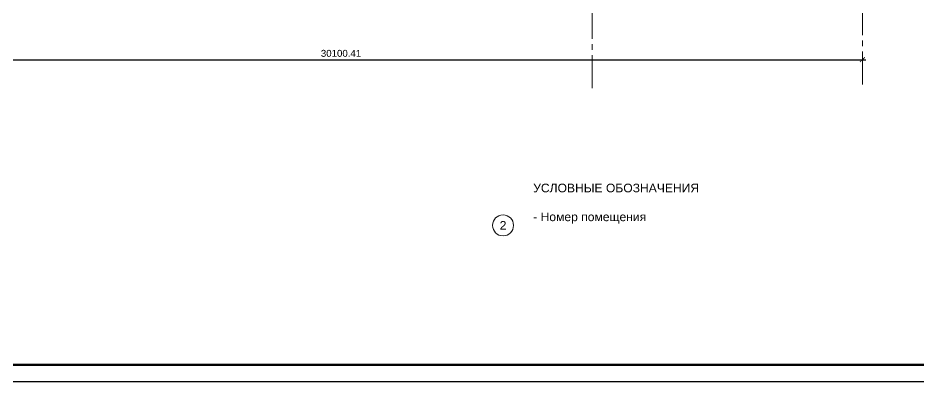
# Model space of a CAD drawing. Header units: millimetres. Extents: x 19315 to 19945, y -11469 to -10873.
# Drawn here: x 19466.2 to 19726.2, y -11169.6 to -11064.4 of the extents above; entities that cross this region are included whole.
import ezdxf
from ezdxf.enums import TextEntityAlignment as Align

# ---------------------------------------------------------------- set-up
doc = ezdxf.new("R2010")
doc.units = ezdxf.units.MM
for name, pattern in [('CENTER2', [28.575, 19.05, -3.175, 3.175, -3.175]), ('CONTINOUS', [0]), ('ОСЕВАЯ', [2, 1.25, -0.25, 0.25, -0.25])]:
    doc.linetypes.add(name, pattern=pattern)
doc.layers.add('0_FORMAT', color=7, linetype='Continuous')
doc.layers.add('Оси', color=7, linetype='ОСЕВАЯ', lineweight=0)
doc.layers.add('Экспликация', color=255, linetype='Continuous', lineweight=15)
doc.styles.add('1', font='arial.ttf')
doc.styles.add('1- arial', font='arial.ttf')
doc.styles.add('Arial-прямой', font='arial.ttf')
doc.styles.add('Romans_0.7', font='romans.shx', dxfattribs={"width": 0.7, "height": 300})
doc.dimstyles.new('zhu m100', dxfattribs={"dimtxt": 2, "dimasz": 1.4, "dimexe": 1, "dimexo": 1, "dimgap": 0.8, "dimtad": 1, "dimlfac": 100, "dimzin": 12, "dimdsep": 46, "dimtxsty": '1', "dimblk": 'ARCHTICK', "dimcen": 0.09, "dimdle": 1, "dimclrd": 7, "dimclre": 7, "dimclrt": 7, "dimazin": 3, "dimtfac": 1, "dimtmove": 1, "dimatfit": 3, "dimfxl": 1, "dimtolj": 1, "dimtzin": 0, "dimarcsym": 0})

# ---------------------------------------------------------------- blocks, each defined once
blk = doc.blocks.new('_ArchTick')
at = {"color": 0, "linetype": 'ByBlock', "const_width": 0.15}
blk.add_lwpolyline([(-0.5, -0.5), (0.5, 0.5)], dxfattribs=at)
blk = doc.blocks.new('*D14')
at = {"layer": 'Defpoints', "color": 0, "linetype": 'CONTINOUS', "ltscale": 0.5, "transparency": 16777216}
for p in [(19408.93, -11076.48), (19709.94, -11076.48), (19709.94, -11076.48)]:
    blk.add_point(p, dxfattribs=at)
at = {"layer": 'Оси', "color": 7, "linetype": 'CONTINOUS', "lineweight": -2, "ltscale": 0.5, "transparency": 16777216}
blk.add_line((19407.93, -11076.48), (19710.94, -11076.48), dxfattribs=at)
at = {"layer": 'Оси', "color": 7, "linetype": 'CONTINOUS', "lineweight": -2, "ltscale": 0.5, "transparency": 16777216, "xscale": 1.4, "yscale": 1.4, "zscale": 1.4, "rotation": 180}
blk.add_blockref('_ArchTick', (19408.93, -11076.48), dxfattribs=at)
at = {"layer": 'Оси', "color": 7, "linetype": 'CONTINOUS', "lineweight": -2, "ltscale": 0.5, "transparency": 16777216, "xscale": 1.4, "yscale": 1.4, "zscale": 1.4}
blk.add_blockref('_ArchTick', (19709.94, -11076.48), dxfattribs=at)
at = {"layer": 'Оси', "color": 7, "linetype": 'CONTINOUS', "ltscale": 0.5, "transparency": 16777216, "insert": (19559.44, -11074.66), "char_height": 2, "attachment_point": 5, "style": 'Arial-прямой'}
blk.add_mtext('\\A1;30100.41', dxfattribs=at)
blk = doc.blocks.new('*U9')
at = {"layer": '0_FORMAT', "lineweight": 60}
blk.add_line((625, 5), (20, 5), dxfattribs=at)
at = {"layer": '0_FORMAT'}
blk.add_line((630, 0), (0, 0), dxfattribs=at)
at = {"layer": '0_FORMAT', "style": 'Romans_0.7', "width": 0.7}
for tag, p in [('ДОЛЖНОСТЬ_1', (441.5, 32.5)), ('ФАМИЛИЯ_1', (460.5, 32.5)), ('ДОЛЖНОСТЬ_2', (441.5, 27.5)), ('ФАМИЛИЯ_2', (460.5, 27.5)), ('ДОЛЖНОСТЬ_3', (441.5, 22.5)), ('ФАМИЛИЯ_3', (460.5, 22.5)), ('ДОЛЖНОСТЬ_4', (441.5, 17.5)), ('ФАМИЛИЯ_4', (460.5, 17.5)), ('ДОЛЖНОСТЬ_5', (441.5, 12.5)), ('ФАМИЛИЯ_5', (460.5, 12.5)), ('ДОЛЖНОСТЬ_6', (441.5, 7.5)), ('ФАМИЛИЯ_6', (460.5, 7.5))]:
    blk.add_attdef(tag, text='', height=3, dxfattribs=at).set_placement(p, align=Align.MIDDLE_LEFT)
for tag, p in [('СТАДИЯ', (582.5, 25)), ('ЛИСТ', (597.5, 25)), ('ЛИСТОВ', (615, 25))]:
    blk.add_attdef(tag, text='', height=3, dxfattribs=at).set_placement(p, align=Align.MIDDLE_CENTER)
blk = doc.blocks.new('Экспл_Помещений')
at = {"layer": 'Экспликация'}
blk.add_circle((0, 0), 3, dxfattribs=at)
at = {"layer": 'Экспликация', "color": 0, "style": '1- arial', "flags": 12}
blk.add_attdef('№_ПОМЕЩЕНИЯ', text='', height=2.5, dxfattribs=at).set_placement((0, 0), align=Align.MIDDLE_CENTER)

msp = doc.modelspace()

# ---------------------------------------------------------------- linework, layer by layer
at = {"layer": 'Оси', "linetype": 'CENTER2', "ltscale": 0.5}
for p, q in [((19709.938, -11083.64755), (19709.938, -10906.24344)), ((19631.93391, -11084.74086), (19631.93391, -11011.94732))]:
    msp.add_line(p, q, dxfattribs=at)

# ---------------------------------------------------------------- block references
at = {"color": 7}
msp.add_blockref('*U9', (19315.00703, -11169.61138), dxfattribs=at)
at = {"layer": 'Экспликация'}
ref = msp.add_blockref('Экспл_Помещений', (19606.19992, -11124.35791), dxfattribs=dict(at, xscale=1.008, yscale=1.008, zscale=1.008))
ref.add_attrib('№_ПОМЕЩЕНИЯ', '2', dxfattribs={"color": 7, "height": 2.52, "style": '1- arial'}).set_placement((19606.19992, -11124.35791), align=Align.MIDDLE_CENTER)

# ---------------------------------------------------------------- texts
at = {"layer": 'Экспликация', "lineweight": 25, "insert": (19614.90398, -11112.30547), "char_height": 2.5, "attachment_point": 1, "style": 'Arial-прямой'}
msp.add_mtext_dynamic_manual_height_columns('УСЛОВНЫЕ ОБОЗНАЧЕНИЯ\\P\\pi-2.5,l2.5,t2.5;\\P\\ptz;- Номер помещения {\\H1.83333x; }', width=48.3737151, gutter_width=8.89916, heights=[49.91026], dxfattribs=at)

# ---------------------------------------------------------------- dimensions: what is measured, and where the dimension line sits
at = {"layer": 'Оси', "linetype": 'CONTINOUS', "ltscale": 0.5}
dim = msp.add_linear_dim(base=(19709.938, -11076.48273), p1=(19408.93391, -11076.48273), p2=(19709.938, -11076.48273), dimstyle='zhu m100', override={"dimtxt": 2, "dimtxsty": 'Arial-прямой'}, dxfattribs=at)
dim.commit()
dim.dimension.update_dxf_attribs({"geometry": '*D14', "text_midpoint": (19559.43596, -11074.6609)})

doc.saveas('drawing.dxf')
